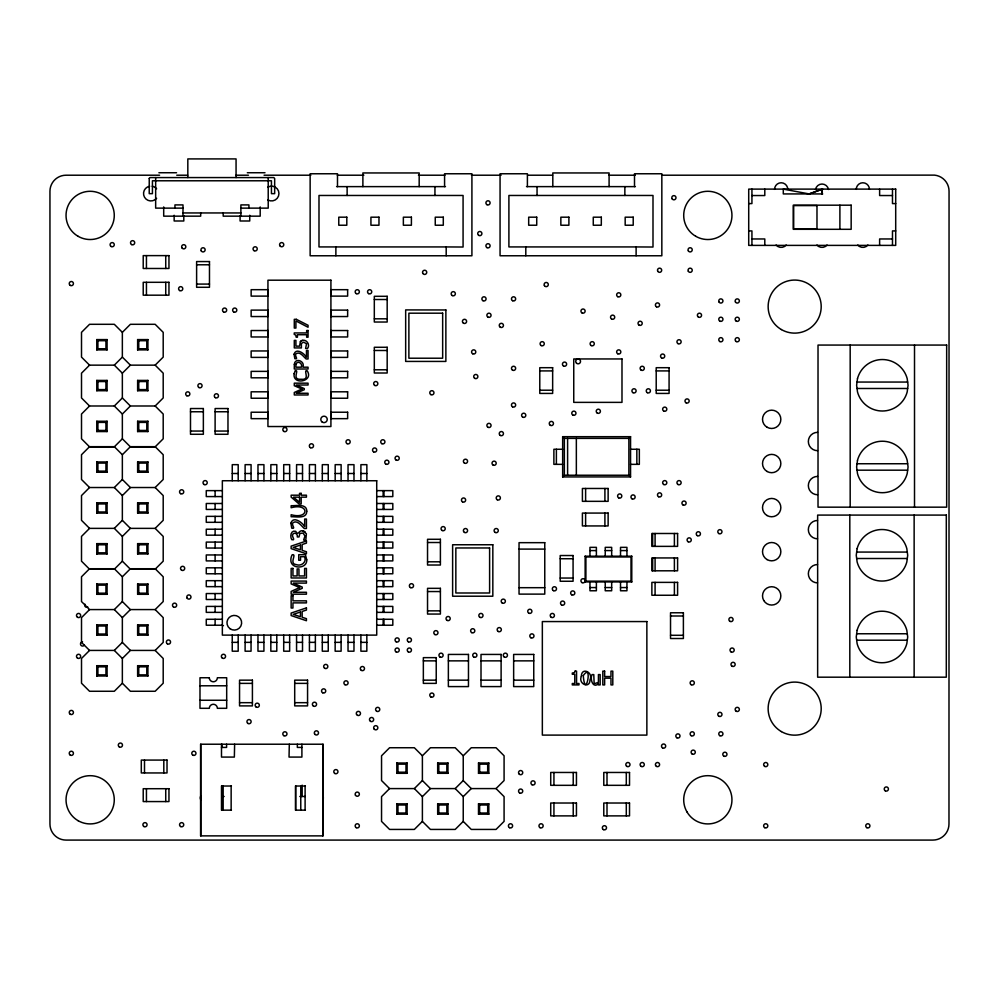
<?xml version="1.0" encoding="UTF-8"?>
<svg xmlns="http://www.w3.org/2000/svg" width="999" height="999" viewBox="0 0 999 999"><rect width="100%" height="100%" fill="white"/><g stroke="black" fill="none" stroke-linecap="round" stroke-linejoin="round"><path stroke-width="1.5" d="M234.628 744.218L234.353 757.08L221.491 757.08L221.491 744.218M289.31 744.218L289.036 757.08L301.898 757.08L301.898 744.218M300.362 341.708L299.575 346.141L295.916 346.141L295.916 340.384L294.293 340.384L294.293 347.927L301.386 347.927L301.386 343.394L303.671 342.17L306.543 343.781L305.607 348.489L307.555 348.489C311.001 343.781 304.583 337.237 300.362 341.708A3.422 3.422 0 0 1 302.547 340.384M96.778 349.875L97.902 348.751L97.902 340.709L96.778 339.585L107.08 339.585L107.08 349.875L96.778 349.875L96.778 339.585M107.08 349.875L105.944 348.751L105.944 340.709L107.08 339.585M89.548 365.147L81.506 357.105L81.506 332.342L89.548 324.3L114.311 324.3L122.353 332.342L122.353 357.105L114.311 365.147L89.548 365.147L81.506 373.189L81.506 397.952L89.548 405.994L114.311 405.994L122.353 414.036L122.353 438.798L114.311 446.84L89.548 446.84L81.506 438.798L81.506 414.036L89.548 405.994M122.353 332.342L130.394 324.3L155.157 324.3L163.199 332.342L163.199 357.105L155.157 365.147L130.394 365.147L122.353 357.105M96.778 390.721L97.902 389.598L105.944 389.598L107.08 390.721L107.08 380.419L96.778 380.419L96.778 390.721L107.08 390.721M105.944 389.598L105.944 381.556L107.08 380.419M137.625 349.875L138.749 348.751L146.791 348.751L147.914 349.875L137.625 349.875L137.625 339.585L147.914 339.585L147.914 349.875M146.791 348.751L146.791 340.709L147.914 339.585M114.311 405.994L122.353 397.952L122.353 373.189L130.394 365.147M96.778 431.568L97.902 430.432L105.944 430.432L107.08 431.568L107.08 421.266L96.778 421.266L96.778 431.568L107.08 431.568M105.944 430.432L105.944 422.402L107.08 421.266M137.625 390.721L138.749 389.598L146.791 389.598L147.914 390.721L137.625 390.721L137.625 380.419L147.914 380.419L147.914 390.721M146.791 389.598L146.791 381.556L147.914 380.419M122.353 414.036L130.394 405.994L155.157 405.994L163.199 397.952L163.199 373.189L155.157 365.147M96.778 472.252L97.902 471.128L97.902 463.086L96.778 461.963L107.08 461.963L107.08 472.252L96.778 472.252L96.778 461.963M97.902 463.086L105.944 463.086L107.08 461.963M137.625 431.568L138.749 430.432L146.791 430.432L147.914 431.568L147.914 421.266L137.625 421.266L137.625 431.568L147.914 431.568M146.791 430.432L146.791 422.402L147.914 421.266M89.548 487.524L81.506 479.483L81.506 454.72L89.548 446.678L114.311 446.678L122.353 454.72L122.353 479.483L114.311 487.524L89.548 487.524L81.506 495.566L81.506 520.329L89.548 528.371L114.311 528.371L122.353 536.413L122.353 561.176L114.311 569.218L89.548 569.218L81.506 561.176L81.506 536.413L89.548 528.371M122.353 454.72L130.394 446.678L155.157 446.678L163.199 454.72L163.199 479.483L155.157 487.524L130.394 487.524L122.353 479.483M96.778 513.099L97.902 511.975L105.944 511.975L107.08 513.099L107.08 502.809L96.778 502.809L96.778 513.099L107.08 513.099M105.944 511.975L105.944 503.933L107.08 502.809M137.625 472.252L138.749 471.128L138.749 463.086L137.625 461.963L147.914 461.963L147.914 472.252L137.625 472.252L137.625 461.963M138.749 463.086L146.791 463.086L147.914 461.963M114.311 528.371L122.353 520.329L122.353 495.566L130.394 487.524M96.778 553.946L97.902 552.822L105.944 552.822L107.08 553.946L107.08 543.643L96.778 543.643L96.778 553.946L107.08 553.946M96.778 543.643L97.902 544.78L105.944 544.78L107.08 543.643M137.625 513.099L138.749 511.975L146.791 511.975L147.914 513.099L137.625 513.099L137.625 502.809L147.914 502.809L147.914 513.099M146.791 511.975L146.791 503.933L147.914 502.809M122.353 536.413L130.394 528.371L155.157 528.371L163.199 520.329L163.199 495.566L155.157 487.524M96.778 594.305L97.902 593.181L105.944 593.181L107.08 594.305L96.778 594.305L96.778 584.015L107.08 584.015L107.08 594.305M105.944 593.181L105.944 585.139L107.08 584.015M137.625 553.946L138.749 552.822L146.791 552.822L147.914 553.946L147.914 543.643L137.625 543.643L137.625 553.946L147.914 553.946M146.791 552.822L146.791 544.78L147.914 543.643M89.548 609.577L81.506 617.619L81.506 642.382L89.548 650.424L114.311 650.424L122.353 642.382L122.353 617.619L114.311 609.577L89.548 609.577L81.506 601.548L81.506 576.773L89.548 568.731L114.311 568.731L122.353 576.773L122.353 601.548L114.311 609.577M122.353 576.773L130.394 568.731L155.157 568.731L163.199 576.773L163.199 601.548L155.157 609.577L130.394 609.577L122.353 601.548M96.778 635.152L97.902 634.028L105.944 634.028L107.08 635.152L107.08 624.862L96.778 624.862L96.778 635.152L107.08 635.152M105.944 634.028L105.944 625.986L107.08 624.862M137.625 594.305L138.749 593.181L146.791 593.181L147.914 594.305L137.625 594.305L137.625 584.015L147.914 584.015L147.914 594.305M146.791 593.181L146.791 585.139L147.914 584.015M89.548 650.424L81.506 658.466L81.506 683.229L89.548 691.271L114.311 691.271L122.353 683.229L122.353 658.466L114.311 650.424M122.353 617.619L130.394 609.577M96.778 675.998L97.902 674.874L105.944 674.874L107.08 675.998L107.08 665.709L96.778 665.709L96.778 675.998L107.08 675.998M105.944 674.874L105.944 666.832L107.08 665.709M137.625 635.152L138.749 634.028L146.791 634.028L147.914 635.152L137.625 635.152L137.625 624.862L147.914 624.862L147.914 635.152M146.791 634.028L146.791 625.986L147.914 624.862M122.353 658.466L130.394 650.424L155.157 650.424L163.199 642.382L163.199 617.619L155.157 609.577M137.625 675.998L138.749 674.874L146.791 674.874L147.914 675.998L147.914 665.709L137.625 665.709L137.625 675.998L147.914 675.998M146.791 674.874L146.791 666.832L147.914 665.709M562.662 476.923L564.348 475.237L628.87 475.237L630.556 476.923L630.556 436.688L562.662 436.688L562.662 476.923L630.556 476.923M562.662 436.688L564.348 438.374L628.87 438.374L630.556 436.688M585.139 581.93L585.901 581.156L631.006 581.156L631.768 581.93L631.768 556.206L585.139 556.206L585.139 581.93L631.768 581.93M396.828 773.313L397.952 772.19L405.994 772.19L407.117 773.313L396.828 773.313L396.828 763.024L407.117 763.024L407.117 773.313M396.828 763.024L397.952 764.148L405.994 764.148L407.117 763.024M422.39 796.628L414.348 788.586L389.585 788.586L381.543 796.628L381.543 821.39L389.585 829.432L414.348 829.432L422.39 821.39L422.39 796.628L430.432 788.586L455.194 788.586L463.236 796.628L463.236 821.39L471.278 829.432L496.041 829.432L504.083 821.39L504.083 796.628L496.041 788.586L471.278 788.586L463.236 796.628M414.348 788.586L422.39 780.544L422.39 755.781L430.432 747.739L455.194 747.739L463.236 755.781L463.236 780.544L455.194 788.586M585.139 556.206L585.901 556.967L631.006 556.967L631.768 556.206M396.828 814.16L397.952 813.036L405.994 813.036L407.117 814.16L407.117 803.87L396.828 803.87L396.828 814.16L407.117 814.16M405.994 813.036L405.994 804.994L407.117 803.87M437.674 773.313L438.798 772.19L446.84 772.19L447.964 773.313L437.674 773.313L437.674 763.024L447.964 763.024L447.964 773.313M437.674 763.024L438.798 764.148L446.84 764.148L447.964 763.024M463.236 755.781L471.278 747.739L496.041 747.739L504.083 755.781L504.083 780.544L496.041 788.586M437.674 814.16L438.798 813.036L446.84 813.036L447.964 814.16L447.964 803.87L437.674 803.87L437.674 814.16L447.964 814.16M446.84 813.036L446.84 804.994L447.964 803.87M478.509 773.313L479.645 772.19L479.645 764.148L478.509 763.024L478.509 773.313L488.811 773.313L488.811 763.024L478.509 763.024M488.811 773.313L487.687 772.19L487.687 764.148L488.811 763.024M463.236 821.39L455.194 829.432L430.432 829.432L422.39 821.39M478.509 814.16L479.645 813.036L487.687 813.036L488.811 814.16L478.509 814.16L478.509 803.87L488.811 803.87L488.811 814.16M487.687 813.036L487.687 804.994L488.811 803.87M822.689 193.931L783.291 193.931L783.291 189.111L809.165 193.931L822.264 189.111L822.264 193.931M809.165 193.931L822.689 189.111M158.891 172.74L176.548 172.74M247.327 172.74L264.997 172.74M159.59 175.212L66.034 175.212A16.084 16.084 0 0 0 49.95 191.209L49.95 824A16.084 16.084 0 0 0 66.034 840.084L932.891 840.084A16.084 16.084 0 0 0 948.975 824L949.05 191.284A16.121 16.121 0 0 0 934.502 175.125L661.7 175.212M176.748 175.212L187.662 175.212M236.001 175.212L248.476 175.212M264.061 175.212L310.851 175.212M337.35 175.212L363.861 175.212M418.444 175.212L444.942 175.212M471.453 175.212L501.086 175.212M527.597 175.212L552.547 175.212M608.678 175.212L635.189 175.212M336.588 186.626L445.479 186.626M526.51 186.626L635.401 186.626M751.935 195.542L764.797 195.542L764.797 189.111M892.482 195.542L879.62 195.542L879.62 189.111M748.713 203.584L751.935 203.584L751.935 189.111M895.703 203.584L892.482 203.584L892.482 189.111M182.992 208.129L155.657 208.129L155.657 177.572M240.884 208.129L268.219 208.129L268.219 177.572M182.992 212.949L240.884 212.949M748.713 230.919L751.935 230.919L751.935 245.392M895.703 230.919L892.482 230.919L892.482 245.392M751.935 238.961L764.797 238.961L764.797 245.392M892.482 238.961L879.62 238.961L879.62 245.392M446.191 246.928L318.993 246.928L318.993 195.467L463.074 195.467L463.074 247.028L446.191 246.928L446.191 255.769M636.113 246.928L508.903 246.928L508.903 195.467L652.996 195.467L652.996 247.028L636.113 246.928L636.113 255.769M196.616 264.785L209.478 264.785M196.616 284.078L209.478 284.078M374.313 299.513L387.175 299.513M374.313 318.818L387.175 318.818M97.902 340.709L105.944 340.709M137.625 339.585L138.749 340.709L146.791 340.709M97.902 348.751L105.944 348.751M374.313 350.487L387.175 350.487M374.313 369.792L387.175 369.792M539.785 370.916L552.647 370.916M656.206 370.916L669.08 370.916M96.778 380.419L97.902 381.556L105.944 381.556M137.625 380.419L138.749 381.556L146.791 381.556M857.03 382.055L907.654 382.055M857.03 388.486L907.654 388.486M539.785 390.209L552.647 390.209M656.206 390.209L669.08 390.209M190.497 411.763L203.359 411.763M215.11 411.763L227.972 411.763M96.778 421.266L97.902 422.402L105.944 422.402M137.625 421.266L138.749 422.402L146.791 422.402M190.497 431.056L203.359 431.056M215.11 431.056L227.972 431.056M562.662 449.263L553.883 449.263L553.883 464.348L562.662 464.348M630.556 449.263L639.335 449.263L639.335 464.348L630.556 464.348M857.03 463.748L907.654 463.748M857.03 470.179L907.654 470.179M97.902 471.128L105.944 471.128L107.08 472.252M138.749 471.128L146.791 471.128L147.914 472.252M232.255 473.501L238.199 473.501M245.117 473.501L251.074 473.501M257.979 473.501L263.936 473.501M270.854 473.501L276.798 473.501M283.716 473.501L289.66 473.501M296.578 473.501L302.522 473.501M309.44 473.501L315.397 473.501M322.302 473.501L328.259 473.501M335.177 473.501L341.121 473.501M348.039 473.501L353.983 473.501M360.901 473.501L366.858 473.501M222.352 490.634L206.269 490.634L206.269 496.578L222.352 496.578M376.723 490.634L392.807 490.634L392.807 496.578L376.723 496.578M222.352 503.496L206.269 503.496L206.269 509.44L222.352 509.44M376.723 503.496L392.807 503.496L392.807 509.44L376.723 509.44M96.778 502.809L97.902 503.933L105.944 503.933M137.625 502.809L138.749 503.933L146.791 503.933M222.352 516.358L206.269 516.358L206.269 522.315L222.352 522.315M376.723 516.358L392.807 516.358L392.807 522.315L376.723 522.315M222.352 529.22L206.269 529.22L206.269 535.177L222.352 535.177M376.723 529.22L392.807 529.22L392.807 535.177L376.723 535.177M222.352 542.095L206.269 542.095L206.269 548.039L222.352 548.039M376.723 542.095L392.807 542.095L392.807 548.039L376.723 548.039M427.535 542.507L440.397 542.507M137.625 543.643L138.749 544.78L146.791 544.78M519.043 549.1L544.767 549.1M589.959 550.574L596.391 550.574M605.232 550.574L611.675 550.574M620.516 550.574L626.947 550.574M856.667 552.072L907.279 552.072M222.352 554.957L206.269 554.957L206.269 560.901L222.352 560.901M376.723 554.957L392.807 554.957L392.807 560.901L376.723 560.901M856.667 558.503L907.279 558.503M560.202 558.741L573.076 558.741M427.535 561.8L440.397 561.8M222.352 567.819L206.269 567.819L206.269 573.776L222.352 573.776M376.723 567.819L392.807 567.819L392.807 573.776L376.723 573.776M560.202 578.046L573.076 578.046M222.352 580.681L206.269 580.681L206.269 586.638L222.352 586.638M376.723 580.681L392.807 580.681L392.807 586.638L376.723 586.638M96.778 584.015L97.902 585.139L105.944 585.139M137.625 584.015L138.749 585.139L146.791 585.139M589.959 587.562L596.391 587.562M605.232 587.562L611.675 587.562M620.516 587.562L626.947 587.562M519.043 587.687L544.767 587.687M427.535 591.545L440.397 591.545M222.352 593.556L206.269 593.556L206.269 599.5L222.352 599.5M376.723 593.556L392.807 593.556L392.807 599.5L376.723 599.5M222.352 606.418L206.269 606.418L206.269 612.362L222.352 612.362M376.723 606.418L392.807 606.418L392.807 612.362L376.723 612.362M427.535 610.851L440.397 610.851M670.529 615.996L683.391 615.996M222.352 619.28L206.269 619.28L206.269 625.224L222.352 625.224M376.723 619.28L392.807 619.28L392.807 625.224L376.723 625.224M96.778 624.862L97.902 625.986L105.944 625.986M137.625 624.862L138.749 625.986L146.791 625.986M856.667 633.766L907.279 633.766M670.529 635.289L683.391 635.289M856.667 640.197L907.279 640.197M232.243 642.357L238.187 642.357M245.105 642.357L251.049 642.357M257.967 642.357L263.923 642.357M270.829 642.357L276.785 642.357M283.704 642.357L289.648 642.357M296.566 642.357L302.51 642.357M309.428 642.357L315.372 642.357M322.29 642.357L328.246 642.357M335.152 642.357L341.109 642.357M348.027 642.357L353.971 642.357M360.889 642.357L366.833 642.357M423.351 660.863L436.226 660.863M448.364 660.863L468.469 660.863M481.006 660.863L501.111 660.863M513.648 660.863L533.753 660.863M96.778 665.709L97.902 666.832L105.944 666.832M137.625 665.709L138.749 666.832L146.791 666.832M423.351 680.157L436.226 680.157M448.364 680.157L468.469 680.157M481.006 680.157L501.111 680.157M513.648 680.157L533.753 680.157M239.548 683.378L252.41 683.378M294.705 683.378L307.567 683.378M199.987 685.789L226.686 685.789M199.987 700.262L226.686 700.262M239.548 702.672L252.41 702.672M294.705 702.672L307.567 702.672M323.027 744.218L200.587 744.218L200.587 835.876L323.077 835.876L323.027 744.218L322.802 835.876M221.491 747.427L226.586 747.427L226.586 744.218M301.948 747.427L297.34 747.427L297.34 744.218M479.645 764.148L487.687 764.148M479.645 772.19L487.687 772.19M231.418 786.026L221.491 786.026L221.491 810.152L231.418 810.152M305.382 786.026L295.467 786.026L295.467 810.152L305.382 810.152M221.766 796.478L224.126 796.478M299.812 796.478L305.17 796.478M396.828 803.87L397.952 804.994L405.994 804.994M437.674 803.87L438.798 804.994L446.84 804.994M478.509 803.87L479.645 804.994L487.687 804.994M302.884 530.881C298.476 529.557 298.564 536.75 295.692 531.293C290.834 529.832 289.735 536.55 291.77 539.66C296.503 540.821 290.659 536.051 293.069 533.966C295.005 531.743 298.064 534.502 297.29 536.962L299.001 536.962L299.9 533.404L303.122 533.091L304.97 536.026L303.634 540.084L305.806 540.084L306.393 533.753L302.884 530.881A4.758 4.758 0 0 1 305.332 532.142M114.311 365.147L122.353 373.189M155.157 405.994L163.199 414.036L163.199 438.798L155.157 446.84L130.394 446.84L122.353 438.798M122.353 397.952L130.394 405.994M463.236 780.544L471.278 788.586M422.39 755.781L414.348 747.739L389.585 747.739L381.543 755.781L381.543 780.544L389.585 788.586M422.39 780.544L430.432 788.586M114.311 487.524L122.353 495.566M155.157 528.371L163.199 536.413L163.199 561.176L155.157 569.218L130.394 569.218L122.353 561.176M122.353 520.329L130.394 528.371M155.157 650.424L163.199 658.466L163.199 683.229L155.157 691.271L130.394 691.271L122.353 683.229M122.353 642.382L130.394 650.424M914.51 345.067L914.51 507.167M914.135 515.084L914.135 677.185M850.174 345.067L850.174 507.167M849.812 515.084L849.812 677.185M839.897 205.182L839.897 229.308M822.214 189.111L822.214 193.931M674.387 533.491L674.387 546.366M674.387 557.942L674.387 570.804M674.387 582.38L674.387 595.254M655.082 533.491L655.082 546.366M655.082 557.942L655.082 570.804M655.082 582.38L655.082 595.254M652.672 533.491L652.672 546.366M652.672 557.942L652.672 570.804M636.838 449.263L636.838 464.348M634.502 186.626L634.502 173.764L661.837 173.764L661.837 255.769L500.062 255.769L500.062 173.764L527.397 173.764L527.397 186.626M631.006 556.967L631.006 581.156M628.87 438.374L628.87 475.237M626.947 556.206L626.947 547.352L620.516 547.352L620.516 556.206M626.947 581.93L626.947 590.771L620.516 590.771L620.516 581.93M626.298 772.464L626.298 785.326M626.298 803.021L626.298 815.883M624.85 186.626L624.85 195.467M611.675 556.206L611.675 547.352L605.232 547.352L605.232 556.206M611.675 581.93L611.675 590.771L605.232 590.771L605.232 581.93M609.09 186.626L609.09 172.952L552.809 172.952L552.809 186.626M607.005 772.464L607.005 785.326M607.005 803.021L607.005 815.883M604.907 488.474L604.907 501.336M604.907 513.074L604.907 525.936M596.391 556.206L596.391 547.352L589.959 547.352L589.959 556.206M596.391 581.93L596.391 590.771L589.959 590.771L589.959 581.93M585.901 556.967L585.901 581.156M585.614 488.474L585.614 501.336M585.614 513.074L585.614 525.936M576.348 438.374L576.348 475.237M573.226 772.464L573.226 785.326M573.226 803.021L573.226 815.883M567.607 438.374L567.607 475.237M564.348 438.374L564.348 475.237M556.381 449.263L556.381 464.348M553.933 772.464L553.933 785.326M553.933 803.021L553.933 815.883M537.05 186.626L537.05 195.467M525.799 246.928L525.799 255.769M479.645 804.994L479.645 813.036M446.84 764.148L446.84 772.19M444.58 186.626L444.58 173.764L471.915 173.764L471.915 255.769L310.14 255.769L310.14 173.764L337.487 173.764L337.487 186.626M438.798 764.148L438.798 772.19M438.798 804.994L438.798 813.036M434.94 186.626L434.94 195.467M419.18 186.626L419.18 172.952L362.887 172.952L362.887 186.626M405.994 764.148L405.994 772.19M397.952 764.148L397.952 772.19M397.952 804.994L397.952 813.036M383.966 490.634L383.966 496.578M383.966 503.496L383.966 509.44M383.966 516.358L383.966 522.315M383.966 529.22L383.966 535.177M383.966 542.095L383.966 548.039M383.966 554.957L383.966 560.901M383.966 567.819L383.966 573.776M383.966 580.681L383.966 586.638M383.966 593.556L383.966 599.5M383.966 606.418L383.966 612.362M383.966 619.28L383.966 625.224M383.154 490.634L383.154 496.578M383.154 503.496L383.154 509.44M383.154 516.358L383.154 522.315M383.154 529.22L383.154 535.177M383.154 542.095L383.154 548.039M383.154 554.957L383.154 560.901M383.154 567.819L383.154 573.776M383.154 580.681L383.154 586.638M383.154 593.556L383.154 599.5M383.154 606.418L383.154 612.362M383.154 619.28L383.154 625.224M366.858 480.744L366.858 464.66L360.901 464.66L360.901 480.744M366.833 635.114L366.833 651.198L360.889 651.198L360.889 635.114M353.983 480.744L353.983 464.66L348.039 464.66L348.039 480.744M353.971 635.114L353.971 651.198L348.027 651.198L348.027 635.114M347.128 186.626L347.128 195.467M341.121 480.744L341.121 464.66L335.177 464.66L335.177 480.744M341.109 635.114L341.109 651.198L335.152 651.198L335.152 635.114M335.876 246.928L335.876 255.769M328.259 480.744L328.259 464.66L322.302 464.66L322.302 480.744M328.246 635.114L328.246 651.198L322.29 651.198L322.29 635.114M315.397 480.744L315.397 464.66L309.44 464.66L309.44 480.744M315.372 635.114L315.372 651.198L309.428 651.198L309.428 635.114M305.107 786.026L305.107 810.152M302.522 480.744L302.522 464.66L296.578 464.66L296.578 480.744M302.51 635.114L302.51 651.198L296.566 651.198L296.566 635.114M302.173 785.164L302.173 796.478M300.774 786.325L300.774 810.114M295.741 786.026L295.741 810.152M289.66 480.744L289.66 464.66L283.716 464.66L283.716 480.744M289.648 635.114L289.648 651.198L283.704 651.198L283.704 635.114M276.798 480.744L276.798 464.66L270.854 464.66L270.854 480.744M276.785 635.114L276.785 651.198L270.829 651.198L270.829 635.114M263.936 480.744L263.936 464.66L257.979 464.66L257.979 480.744M263.923 635.114L263.923 651.198L257.967 651.198L257.967 635.114M260.19 206.93L260.19 216.159L223.202 216.159L223.202 212.949M251.074 480.744L251.074 464.66L245.117 464.66L245.117 480.744M251.049 635.114L251.049 651.198L245.105 651.198L245.105 635.114M249.738 215.272L249.738 220.991L240.085 220.991L240.085 215.634M248.926 208.129L248.926 204.907L240.884 204.907L240.884 216.159M238.199 480.744L238.199 464.66L232.255 464.66L232.255 480.744M238.187 635.114L238.187 651.198L232.243 651.198L232.243 635.114M236.064 177.572L236.064 158.916L187.824 158.916L187.824 177.572M231.144 786.026L231.144 810.152M223.164 786.026L223.164 810.014M221.928 744.218L221.928 747.427M221.766 786.026L221.766 810.152M215.11 490.634L215.11 496.578M215.11 503.496L215.11 509.44M215.11 516.358L215.11 522.315M215.11 529.22L215.11 535.177M215.11 542.095L215.11 548.039M215.11 554.957L215.11 560.901M215.11 567.819L215.11 573.776M215.11 580.681L215.11 586.638M215.11 593.556L215.11 599.5M215.11 606.418L215.11 612.362M215.11 619.28L215.11 625.224M200.799 744.218L200.861 835.876M200.687 212.949L200.687 216.159L163.699 216.159L163.699 206.93M183.804 215.634L183.804 220.991L174.151 220.991L174.151 215.272M182.992 216.159L182.992 204.907L174.95 204.907L174.95 208.129M165.734 255.619L165.734 268.481M165.734 282.305L165.734 295.18M165.734 788.711L165.734 801.573M163.811 760.077L163.811 772.951M146.791 463.086L146.791 471.128M146.441 255.619L146.441 268.481M146.441 282.305L146.441 295.18M146.441 788.711L146.441 801.573M144.505 760.077L144.505 772.951M138.749 340.709L138.749 348.751M138.749 381.556L138.749 389.598M138.749 422.402L138.749 430.432M138.749 503.933L138.749 511.975M138.749 544.78L138.749 552.822M138.749 585.139L138.749 593.181M138.749 625.986L138.749 634.028M138.749 666.832L138.749 674.874M105.944 463.086L105.944 471.128M105.944 544.78L105.944 552.822M97.902 381.556L97.902 389.598M97.902 422.402L97.902 430.432M97.902 503.933L97.902 511.975M97.902 544.78L97.902 552.822M97.902 585.139L97.902 593.181M97.902 625.986L97.902 634.028M97.902 666.832L97.902 674.874M87.825 607.03A2.085 2.085 0 0 1 84.965 604.17M84.403 645.017A2.085 2.085 0 0 1 80.782 645.017A2.085 2.085 0 0 1 82.592 641.882M223.464 625.636A2.085 2.085 0 0 1 221.653 624.6M200.849 799.887A4.021 4.021 0 0 1 200.849 795.866M322.789 795.866A4.021 4.021 0 0 1 322.789 799.887M817.507 582.867A9.166 9.166 0 0 1 808.341 573.701A9.166 9.166 0 0 1 817.507 564.535M817.507 538.798A9.166 9.166 0 0 1 808.341 529.632A9.166 9.166 0 0 1 817.507 520.467M817.507 494.742A9.166 9.166 0 0 1 808.341 485.576A9.166 9.166 0 0 1 817.507 476.411M817.507 450.674A9.166 9.166 0 0 1 808.341 441.508A9.166 9.166 0 0 1 817.507 432.342M156.618 198.289A7.393 7.393 0 0 1 144.53 197.24A7.393 7.393 0 0 1 149.663 186.251M152.21 186.251A7.393 7.393 0 0 1 156.618 188.799M267.844 187.138A7.393 7.393 0 0 1 278.946 193.544A7.393 7.393 0 0 1 267.844 199.95M786.225 245.042A6.593 6.593 0 0 1 776.098 245.042M867.919 245.042A6.593 6.593 0 0 1 857.791 245.042M774.575 189.36A6.593 6.593 0 0 1 781.168 182.767A6.593 6.593 0 0 1 787.761 189.36M856.255 189.36A6.593 6.593 0 0 1 862.849 182.767A6.593 6.593 0 0 1 869.442 189.36M827.072 245.042A6.593 6.593 0 0 1 816.945 245.042M815.509 189.51A6.593 6.593 0 0 1 828.508 189.51M581.368 676.298C577.847 683.965 589.984 689.322 590.022 679.757C593.518 672.115 581.393 666.745 581.368 676.298M583.279 675.624C585.339 701.373 593.194 661.238 583.279 675.624M294.343 364.423L294.293 369.006L308.054 369.006L308.054 367.182L302.922 367.182C305.369 360.851 294.817 357.28 294.343 364.423M149.238 178.409L149.226 193.656L152.435 193.656L152.435 180.782L271.441 180.782L271.441 193.656L274.663 193.656L274.663 178.534L273.813 177.572L150.187 177.572L149.238 178.409M294.068 354.233L294.842 358.678C299.163 359.765 293.743 355.394 296.166 353.609C300.175 351.286 303.471 356.718 306.119 358.966L308.054 358.966L308.054 350.474L306.481 350.474L306.481 357.23C304.358 353.509 296.041 347.377 294.068 354.233M290.896 523.226L291.745 528.159C296.553 529.358 290.522 524.512 293.219 522.527C297.677 519.942 301.348 525.973 304.283 528.483L306.431 528.483L306.431 519.043L304.67 519.043L304.67 526.56C302.322 522.415 293.082 515.596 290.896 523.226M306.755 511.226C306.893 519.23 295.766 516.458 291.146 516.745L291.146 514.722C309.515 519.855 309.515 502.597 291.146 507.729L291.146 505.694C295.754 505.981 306.918 503.221 306.755 511.226M294.143 373.676C292.32 385.776 314.373 381.443 307.118 370.716C302.647 369.593 311.001 380.419 301.186 379.258C290.959 380.119 299.925 369.468 295.204 370.716L294.143 373.676M306.73 559.777C307.43 569.467 290.247 569.38 290.859 559.752A9.803 9.803 0 0 1 291.708 555.781L292.183 554.757C297.402 553.583 288.524 563.798 296.216 564.597C301.174 566.633 307.155 562.05 304.483 556.705L300.524 556.705L300.524 560.239L298.738 560.239L298.738 554.695L305.419 554.695L306.73 559.777M295.991 364.223L295.866 367.182L301.361 367.182C303.097 363.486 297.302 359.915 295.991 364.223M857.492 378.609L856.618 385.277L857.492 391.933A25.724 25.724 0 0 0 907.192 391.933L908.066 385.277L907.192 378.609A25.724 25.724 0 0 0 857.492 378.609M857.492 460.302L856.618 466.97L857.492 473.626A25.724 25.724 0 0 0 907.192 473.626L908.066 466.97L907.192 460.302A25.724 25.724 0 0 0 857.492 460.302M857.117 548.626L856.243 555.282L857.117 561.95A25.724 25.724 0 0 0 906.83 561.95L907.704 555.282L906.83 548.626A25.724 25.724 0 0 0 857.117 548.626M857.117 630.319L856.243 636.975L857.117 643.643A25.724 25.724 0 0 0 906.83 643.643L907.704 636.975L906.83 630.319A25.724 25.724 0 0 0 857.117 630.319M575.124 671.103L574.375 672.627L572.29 673.026L572.29 674.275L574.775 674.275L574.775 683.503L572.29 683.503L572.29 684.914L578.995 684.914L578.995 683.503L576.56 683.503L576.56 671.103L575.124 671.103M598.426 683.766C592.757 688.96 589.785 678.721 592.045 674.587L593.781 674.587L594.118 682.779A1.336 1.336 0 0 0 595.142 683.491L598.426 682.292L598.426 674.587L600.162 674.587L600.162 684.914L598.426 684.914L598.426 683.766M301.96 389.023L294.293 392.47L294.293 394.967L308.054 394.967L308.054 393.256L296.204 393.256L304.27 389.697L304.27 388.586L296.204 385.002L308.054 385.002L308.054 383.166L294.293 383.166L294.293 385.714L301.96 389.023M299.65 587.587L291.146 591.408L291.146 594.18L306.431 594.18L306.431 592.282L293.256 592.282L302.222 588.324L302.222 587.087L293.256 583.104L306.431 583.104L306.431 581.081L291.146 581.081L291.146 583.903L299.65 587.587M306.431 540.971L291.146 546.128L291.146 548.638L306.431 553.796L306.431 551.735L302.16 550.349L302.16 544.505L306.431 543.119L306.431 540.971M306.431 607.904L291.146 613.061L291.146 615.571L306.431 620.729L306.431 618.668L302.16 617.282L302.16 611.438L306.431 610.052L306.431 607.904M300.424 545.067L293.219 547.44L300.424 549.787L300.424 545.067M300.424 612L293.219 614.373L300.424 616.72L300.424 612M895.703 189.111L748.713 189.111L748.713 245.392L895.703 245.392L895.703 189.111M851.16 205.182L793.268 205.182L793.268 229.308L851.16 229.308L851.16 205.182M816.982 205.594L793.668 205.594L793.668 228.908L816.982 228.908L816.982 205.594M346.803 217.183L338.773 217.183L338.773 225.225L346.803 225.225L346.803 217.183M378.971 217.183L370.929 217.183L370.929 225.225L378.971 225.225L378.971 217.183M411.401 217.183L403.359 217.183L403.359 225.225L411.401 225.225L411.401 217.183M443.294 217.183L435.252 217.183L435.252 225.225L443.294 225.225L443.294 217.183M536.725 217.183L528.683 217.183L528.683 225.225L536.725 225.225L536.725 217.183M568.893 217.183L560.851 217.183L560.851 225.225L568.893 225.225L568.893 217.183M601.311 217.183L593.269 217.183L593.269 225.225L601.311 225.225L601.311 217.183M633.216 217.183L625.174 217.183L625.174 225.225L633.216 225.225L633.216 217.183M168.956 255.619L143.219 255.619L143.219 268.481L168.956 268.481L168.956 255.619M209.478 261.563L196.616 261.563L196.616 287.287L209.478 287.287L209.478 261.563M330.919 280.195L267.944 280.195L267.944 426.536L330.919 426.536L330.919 280.195M168.956 282.305L143.219 282.305L143.219 295.18L168.956 295.18L168.956 282.305M268.032 289.685L251.149 289.685L251.149 296.116L268.032 296.116L268.032 289.685M347.64 289.685L330.756 289.685L330.756 296.116L347.64 296.116L347.64 289.685M387.175 296.303L374.313 296.303L374.313 322.028L387.175 322.028L387.175 296.303M445.866 309.965L405.669 309.915L405.669 361.426L445.866 361.426L445.866 309.965M268.032 310.115L251.149 310.115L251.149 316.546L268.032 316.546L268.032 310.115M347.64 310.115L330.756 310.115L330.756 316.546L347.64 316.546L347.64 310.115M442.657 313.187L408.878 313.187L408.878 358.216L442.657 358.216L442.657 313.187M296.353 319.33L294.293 319.33L294.293 328.059L295.916 328.059L295.916 320.941L308.054 327.247L308.054 325.274L296.353 319.33M268.032 330.532L251.149 330.532L251.149 336.963L268.032 336.963L268.032 330.532M308.054 330.507L306.656 330.507L306.656 332.942L294.243 332.942L294.243 334.378L295.766 335.127L296.166 337.212L297.427 337.212L297.427 334.727L306.656 334.727L306.656 337.212L308.054 337.212L308.054 330.507M347.64 330.532L330.756 330.532L330.756 336.963L347.64 336.963L347.64 330.532M946.665 345.067L818.019 345.067L818.019 507.167L946.665 507.167L946.665 345.067M387.175 347.277L374.313 347.277L374.313 373.002L387.175 373.002L387.175 347.277M268.032 350.961L251.149 350.961L251.149 357.392L268.032 357.392L268.032 350.961M347.64 350.961L330.756 350.961L330.756 357.392L347.64 357.392L347.64 350.961M621.99 358.953L573.751 358.953L573.751 402.372L621.99 402.372L621.99 358.953M552.647 367.694L539.785 367.694L539.785 393.431L552.647 393.431L552.647 367.694M669.08 367.694L656.206 367.694L656.206 393.431L669.08 393.431L669.08 367.694M268.032 371.378L251.149 371.378L251.149 377.809L268.032 377.809L268.032 371.378M347.64 371.378L330.756 371.378L330.756 377.809L347.64 377.809L347.64 371.378M268.032 391.808L251.149 391.808L251.149 398.239L268.032 398.239L268.032 391.808M347.64 391.808L330.756 391.808L330.756 398.239L347.64 398.239L347.64 391.808M203.359 408.541L190.497 408.541L190.497 434.278L203.359 434.278L203.359 408.541M227.972 408.541L215.11 408.541L215.11 434.278L227.972 434.278L227.972 408.541M268.032 412.225L251.149 412.225L251.149 418.656L268.032 418.656L268.032 412.225M347.64 412.225L330.756 412.225L330.756 418.656L347.64 418.656L347.64 412.225M376.723 480.744L222.352 480.744L222.352 635.114L376.723 635.114L376.723 480.744M608.129 488.474L582.405 488.474L582.405 501.336L608.129 501.336L608.129 488.474M301.174 493.369L299.525 493.369L299.525 495.192L291.146 495.192L291.146 497.077L299.013 503.921L301.174 503.921L301.174 497.152L306.431 497.152L306.431 495.192L301.174 495.192L301.174 493.369M299.525 497.152L293.556 497.152L299.525 502.31L299.525 497.152M608.129 513.074L582.405 513.074L582.405 525.936L608.129 525.936L608.129 513.074M946.303 515.084L817.644 515.084L817.644 677.185L946.303 677.185L946.303 515.084M677.597 533.491L651.872 533.491L651.872 546.366L677.597 546.366L677.597 533.491M440.397 539.285L427.535 539.285L427.535 565.022L440.397 565.022L440.397 539.285M544.767 542.669L519.043 542.669L519.043 594.118L544.767 594.118L544.767 542.669M492.832 544.755L452.622 544.755L452.622 596.216L492.832 596.216L492.832 544.755M489.61 547.964L455.844 547.964L455.844 592.994L489.61 592.994L489.61 547.964M573.076 555.531L560.202 555.531L560.202 581.256L573.076 581.256L573.076 555.531M677.597 557.942L651.872 557.942L651.872 570.804L677.597 570.804L677.597 557.942M292.944 568.419L291.146 568.419L291.146 577.971L306.431 577.971L306.431 568.419L304.62 568.419L304.62 575.936L298.951 575.936L298.951 568.931L297.14 568.931L297.14 575.936L292.944 575.936L292.944 568.419M677.597 582.38L651.872 582.38L651.872 595.254L677.597 595.254L677.597 582.38M440.397 588.336L427.535 588.336L427.535 614.06L440.397 614.06L440.397 588.336M292.944 595.716L291.146 595.716L291.146 608.016L292.944 608.016L292.944 602.884L306.431 602.884L306.431 600.849L292.944 600.849L292.944 595.716M683.391 612.774L670.529 612.774L670.529 638.511L683.391 638.511L683.391 612.774M646.865 621.565L542.345 621.565L542.345 735.102L646.865 735.102L646.865 621.565M468.469 654.432L448.364 654.432L448.364 686.588L468.469 686.588L468.469 654.432M501.111 654.432L481.006 654.432L481.006 686.588L501.111 686.588L501.111 654.432M533.753 654.432L513.648 654.432L513.648 686.588L533.753 686.588L533.753 654.432M436.226 657.642L423.351 657.642L423.351 683.378L436.226 683.378L436.226 657.642M604.645 671.141L602.809 671.141L602.809 684.914L604.645 684.914L604.645 678.171L610.976 678.171L610.976 684.914L612.799 684.914L612.799 671.141L610.976 671.141L610.976 676.548L604.645 676.548L604.645 671.141M209.315 677.747L199.987 677.747L199.987 708.303L209.315 708.303A4.021 4.021 0 0 1 213.336 704.283A4.021 4.021 0 0 1 217.357 708.303L226.686 708.303L226.686 677.747L217.357 677.747A4.021 4.021 0 0 1 213.336 681.768A4.021 4.021 0 0 1 209.315 677.747M252.41 680.157L239.548 680.157L239.548 705.893L252.41 705.893L252.41 680.157M307.567 680.157L294.705 680.157L294.705 705.893L307.567 705.893L307.567 680.157M167.02 760.077L141.296 760.077L141.296 772.951L167.02 772.951L167.02 760.077M576.448 772.464L550.724 772.464L550.724 785.326L576.448 785.326L576.448 772.464M629.52 772.464L603.783 772.464L603.783 785.326L629.52 785.326L629.52 772.464M168.956 788.711L143.219 788.711L143.219 801.573L168.956 801.573L168.956 788.711M576.448 803.021L550.724 803.021L550.724 815.883L576.448 815.883L576.448 803.021M629.52 803.021L603.783 803.021L603.783 815.883L629.52 815.883L629.52 803.021M78.097 236.301A24.126 24.126 0 0 0 114.273 215.409A24.126 24.126 0 0 0 78.097 194.518A24.126 24.126 0 0 0 78.097 236.301M78.097 820.691A24.126 24.126 0 0 0 114.273 799.799A24.126 24.126 0 0 0 78.097 778.908A24.126 24.126 0 0 0 78.097 820.691M695.766 236.301A24.126 24.126 0 0 0 731.955 215.409A24.126 24.126 0 0 0 695.766 194.518A24.126 24.126 0 0 0 695.766 236.301M686.937 811.862A24.126 24.126 0 0 0 728.721 811.862A24.126 24.126 0 0 0 707.829 775.674A24.126 24.126 0 0 0 686.937 811.862M181.581 570.204A2.085 2.085 0 0 0 184.715 568.394A2.085 2.085 0 0 0 181.581 566.583A2.085 2.085 0 0 0 181.581 570.204M731.068 651.897A2.085 2.085 0 0 0 734.203 650.087A2.085 2.085 0 0 0 731.068 648.276A2.085 2.085 0 0 0 731.068 651.897M677.996 484.49A2.085 2.085 0 0 0 681.143 482.679A2.085 2.085 0 0 0 677.996 480.869A2.085 2.085 0 0 0 677.996 484.49M647.29 392.669A2.085 2.085 0 0 0 650.424 390.859A2.085 2.085 0 0 0 647.29 389.048A2.085 2.085 0 0 0 647.29 392.669M729.944 621.341A2.085 2.085 0 0 0 733.079 619.53A2.085 2.085 0 0 0 729.944 617.719A2.085 2.085 0 0 0 729.944 621.341M663.686 484.49A2.085 2.085 0 0 0 666.82 482.679A2.085 2.085 0 0 0 663.686 480.869A2.085 2.085 0 0 0 663.686 484.49M632.979 392.669A2.085 2.085 0 0 0 636.113 390.859A2.085 2.085 0 0 0 632.979 389.048A2.085 2.085 0 0 0 632.979 392.669M347.053 443.643A2.085 2.085 0 0 0 350.187 441.833A2.085 2.085 0 0 0 347.053 440.022A2.085 2.085 0 0 0 347.053 443.643M283.853 431.418A2.085 2.085 0 0 0 286.988 429.607A2.085 2.085 0 0 0 283.853 427.797A2.085 2.085 0 0 0 283.853 431.418M310.389 447.664A2.085 2.085 0 0 0 313.524 445.854A2.085 2.085 0 0 0 310.389 444.043A2.085 2.085 0 0 0 310.389 447.664M173.539 607.03A2.085 2.085 0 0 0 176.673 605.219A2.085 2.085 0 0 0 173.539 603.408A2.085 2.085 0 0 0 173.539 607.03M179.645 290.547A2.085 2.085 0 0 0 182.78 288.736A2.085 2.085 0 0 0 179.645 286.925A2.085 2.085 0 0 0 179.645 290.547M324.7 668.294A2.085 2.085 0 0 0 327.834 666.483A2.085 2.085 0 0 0 324.7 664.672A2.085 2.085 0 0 0 324.7 668.294M498.214 631.468A2.085 2.085 0 0 0 501.348 629.657A2.085 2.085 0 0 0 498.214 627.847A2.085 2.085 0 0 0 498.214 631.468M502.235 603.009A2.085 2.085 0 0 0 505.369 601.198A2.085 2.085 0 0 0 502.235 599.388A2.085 2.085 0 0 0 502.235 603.009M283.853 735.676A2.085 2.085 0 0 0 286.988 733.865A2.085 2.085 0 0 0 283.853 732.055A2.085 2.085 0 0 0 283.853 735.676M180.607 493.656A2.085 2.085 0 0 0 183.741 491.845A2.085 2.085 0 0 0 180.607 490.034A2.085 2.085 0 0 0 180.607 493.656M186.726 395.716A2.085 2.085 0 0 0 189.86 393.918A2.085 2.085 0 0 0 186.726 392.108A2.085 2.085 0 0 0 186.726 395.716M198.938 387.525A2.085 2.085 0 0 0 202.073 385.714A2.085 2.085 0 0 0 198.938 383.903A2.085 2.085 0 0 0 198.938 387.525M374.712 385.427A2.085 2.085 0 0 0 377.847 383.616A2.085 2.085 0 0 0 374.712 381.805A2.085 2.085 0 0 0 374.712 385.427M672.09 198.764A2.085 2.085 0 0 0 675.711 198.764A2.085 2.085 0 0 0 673.9 195.629A2.085 2.085 0 0 0 672.09 198.764M688.136 541.745A2.085 2.085 0 0 0 691.271 539.935A2.085 2.085 0 0 0 688.136 538.124A2.085 2.085 0 0 0 688.136 541.745M254.096 250.674A2.085 2.085 0 0 0 257.243 248.863A2.085 2.085 0 0 0 254.096 247.053A2.085 2.085 0 0 0 254.096 250.674M181.93 247.814A2.085 2.085 0 0 0 185.552 247.814A2.085 2.085 0 0 0 183.741 244.68A2.085 2.085 0 0 0 181.93 247.814M131.568 244.555A2.085 2.085 0 0 0 134.703 242.745A2.085 2.085 0 0 0 131.568 240.934A2.085 2.085 0 0 0 131.568 244.555M111.139 246.491A2.085 2.085 0 0 0 114.273 244.68A2.085 2.085 0 0 0 111.139 242.869A2.085 2.085 0 0 0 111.139 246.491M70.292 285.402A2.085 2.085 0 0 0 73.427 283.591A2.085 2.085 0 0 0 70.292 281.78A2.085 2.085 0 0 0 70.292 285.402M70.292 714.285A2.085 2.085 0 0 0 73.427 712.487A2.085 2.085 0 0 0 70.292 710.676A2.085 2.085 0 0 0 70.292 714.285M70.292 755.132A2.085 2.085 0 0 0 73.427 753.321A2.085 2.085 0 0 0 70.292 751.51A2.085 2.085 0 0 0 70.292 755.132M119.343 746.94A2.085 2.085 0 0 0 122.477 745.129A2.085 2.085 0 0 0 119.343 743.318A2.085 2.085 0 0 0 119.343 746.94M192.832 755.132A2.085 2.085 0 0 0 195.966 753.321A2.085 2.085 0 0 0 192.832 751.51A2.085 2.085 0 0 0 192.832 755.132M355.457 795.216A2.085 2.085 0 0 0 359.078 795.216A2.085 2.085 0 0 0 357.267 792.082A2.085 2.085 0 0 0 355.457 795.216M314.61 733.953A2.085 2.085 0 0 0 318.231 733.953A2.085 2.085 0 0 0 316.421 730.818A2.085 2.085 0 0 0 314.61 733.953M356.218 827.659A2.085 2.085 0 0 0 359.353 825.848A2.085 2.085 0 0 0 356.218 824.038A2.085 2.085 0 0 0 356.218 827.659M540.022 827.659A2.085 2.085 0 0 0 543.156 825.848A2.085 2.085 0 0 0 540.022 824.038A2.085 2.085 0 0 0 540.022 827.659M603.384 829.595A2.085 2.085 0 0 0 606.518 827.784A2.085 2.085 0 0 0 603.384 825.973A2.085 2.085 0 0 0 603.384 829.595M764.685 827.659A2.085 2.085 0 0 0 767.819 825.848A2.085 2.085 0 0 0 764.685 824.038A2.085 2.085 0 0 0 764.685 827.659M764.685 766.395A2.085 2.085 0 0 0 767.819 764.585A2.085 2.085 0 0 0 764.685 762.774A2.085 2.085 0 0 0 764.685 766.395M866.795 827.659A2.085 2.085 0 0 0 869.929 825.848A2.085 2.085 0 0 0 866.795 824.038A2.085 2.085 0 0 0 866.795 827.659M885.289 790.833A2.085 2.085 0 0 0 888.423 789.023A2.085 2.085 0 0 0 885.289 787.212A2.085 2.085 0 0 0 885.289 790.833M688.336 271.291A2.085 2.085 0 0 0 691.957 271.291A2.085 2.085 0 0 0 690.147 268.157A2.085 2.085 0 0 0 688.336 271.291M617.694 296.666A2.085 2.085 0 0 0 620.829 294.855A2.085 2.085 0 0 0 617.694 293.044A2.085 2.085 0 0 0 617.694 296.666M486.963 247.615A2.085 2.085 0 0 0 490.097 245.804A2.085 2.085 0 0 0 486.963 243.993A2.085 2.085 0 0 0 486.963 247.615M478.758 235.389A2.085 2.085 0 0 0 481.893 233.579A2.085 2.085 0 0 0 478.758 231.768A2.085 2.085 0 0 0 478.758 235.389M657.779 271.291A2.085 2.085 0 0 0 661.4 271.291A2.085 2.085 0 0 0 659.59 268.157A2.085 2.085 0 0 0 657.779 271.291M486.963 204.683A2.085 2.085 0 0 0 490.097 202.872A2.085 2.085 0 0 0 486.963 201.061A2.085 2.085 0 0 0 486.963 204.683M247.989 723.463A2.085 2.085 0 0 0 251.124 721.653A2.085 2.085 0 0 0 247.989 719.842A2.085 2.085 0 0 0 247.989 723.463M313.436 706.093A2.085 2.085 0 0 0 316.571 704.283A2.085 2.085 0 0 0 313.436 702.472A2.085 2.085 0 0 0 313.436 706.093M256.194 707.055A2.085 2.085 0 0 0 259.328 705.244A2.085 2.085 0 0 0 256.194 703.433A2.085 2.085 0 0 0 256.194 707.055M471.678 632.604A2.085 2.085 0 0 0 474.812 630.794A2.085 2.085 0 0 0 471.678 628.983A2.085 2.085 0 0 0 471.678 632.604M434.852 634.527A2.085 2.085 0 0 0 437.987 632.717A2.085 2.085 0 0 0 434.852 630.906A2.085 2.085 0 0 0 434.852 634.527M410.414 587.574A2.085 2.085 0 0 0 413.549 585.764A2.085 2.085 0 0 0 410.414 583.953A2.085 2.085 0 0 0 410.414 587.574M452.222 295.542A2.085 2.085 0 0 0 455.357 293.731A2.085 2.085 0 0 0 452.222 291.92A2.085 2.085 0 0 0 452.222 295.542M143.943 826.535A2.085 2.085 0 0 0 147.078 824.724A2.085 2.085 0 0 0 143.943 822.914A2.085 2.085 0 0 0 143.943 826.535M180.607 826.535A2.085 2.085 0 0 0 183.741 824.724A2.085 2.085 0 0 0 180.607 822.914A2.085 2.085 0 0 0 180.607 826.535M447.077 620.379A2.085 2.085 0 0 0 450.212 618.568A2.085 2.085 0 0 0 447.077 616.758A2.085 2.085 0 0 0 447.077 620.379M204.083 484.49A2.085 2.085 0 0 0 207.23 482.679A2.085 2.085 0 0 0 204.083 480.869A2.085 2.085 0 0 0 204.083 484.49M691.183 684.702A2.085 2.085 0 0 0 694.33 682.891A2.085 2.085 0 0 0 691.183 681.081A2.085 2.085 0 0 0 691.183 684.702M618.656 497.839A2.085 2.085 0 0 0 621.803 496.028A2.085 2.085 0 0 0 618.656 494.218A2.085 2.085 0 0 0 618.656 497.839M479.882 617.32A2.085 2.085 0 0 0 483.017 615.509A2.085 2.085 0 0 0 479.882 613.698A2.085 2.085 0 0 0 479.882 617.32M528.771 613.136A2.085 2.085 0 0 0 531.905 611.326A2.085 2.085 0 0 0 528.771 609.515A2.085 2.085 0 0 0 528.771 613.136M553.371 590.621A2.085 2.085 0 0 0 556.505 588.811A2.085 2.085 0 0 0 553.371 587A2.085 2.085 0 0 0 553.371 590.621M571.703 594.805A2.085 2.085 0 0 0 574.837 592.994A2.085 2.085 0 0 0 571.703 591.183A2.085 2.085 0 0 0 571.703 594.805M561.575 604.944A2.085 2.085 0 0 0 564.71 603.134A2.085 2.085 0 0 0 561.575 601.323A2.085 2.085 0 0 0 561.575 604.944M530.856 637.749A2.085 2.085 0 0 0 533.99 635.938A2.085 2.085 0 0 0 530.856 634.128A2.085 2.085 0 0 0 530.856 637.749M439.997 657.042A2.085 2.085 0 0 0 443.131 655.232A2.085 2.085 0 0 0 439.997 653.421A2.085 2.085 0 0 0 439.997 657.042M473.776 657.042A2.085 2.085 0 0 0 476.91 655.232A2.085 2.085 0 0 0 473.776 653.421A2.085 2.085 0 0 0 473.776 657.042M504.32 657.042A2.085 2.085 0 0 0 507.455 655.232A2.085 2.085 0 0 0 504.32 653.421A2.085 2.085 0 0 0 504.32 657.042M581.992 582.592A2.085 2.085 0 0 0 585.127 580.781A2.085 2.085 0 0 0 581.992 578.97A2.085 2.085 0 0 0 581.992 582.592M656.455 306.793A2.085 2.085 0 0 0 659.59 304.982A2.085 2.085 0 0 0 656.455 303.172A2.085 2.085 0 0 0 656.455 306.793M719.043 302.01A2.085 2.085 0 0 0 722.664 302.01A2.085 2.085 0 0 0 720.853 298.876A2.085 2.085 0 0 0 719.043 302.01M632.005 498.801A2.085 2.085 0 0 0 635.139 496.99A2.085 2.085 0 0 0 632.005 495.179A2.085 2.085 0 0 0 632.005 498.801M658.541 496.715A2.085 2.085 0 0 0 661.675 494.905A2.085 2.085 0 0 0 658.541 493.094A2.085 2.085 0 0 0 658.541 496.715M719.817 735.676A2.085 2.085 0 0 0 722.951 733.865A2.085 2.085 0 0 0 719.817 732.055A2.085 2.085 0 0 0 719.817 735.676M662.562 747.901A2.085 2.085 0 0 0 665.696 746.091A2.085 2.085 0 0 0 662.562 744.28A2.085 2.085 0 0 0 662.562 747.901M656.455 766.395A2.085 2.085 0 0 0 659.59 764.585A2.085 2.085 0 0 0 656.455 762.774A2.085 2.085 0 0 0 656.455 766.395M736.213 711.238A2.085 2.085 0 0 0 739.347 709.427A2.085 2.085 0 0 0 736.213 707.617A2.085 2.085 0 0 0 736.213 711.238M509.465 827.659A2.085 2.085 0 0 0 512.612 825.848A2.085 2.085 0 0 0 509.465 824.038A2.085 2.085 0 0 0 509.465 827.659M519.605 792.931A2.085 2.085 0 0 0 522.739 791.121A2.085 2.085 0 0 0 519.605 789.31A2.085 2.085 0 0 0 519.605 792.931M518.831 773.676A2.085 2.085 0 0 0 522.452 773.676A2.085 2.085 0 0 0 520.641 770.529A2.085 2.085 0 0 0 518.831 773.676M676.872 737.774A2.085 2.085 0 0 0 680.007 735.963A2.085 2.085 0 0 0 676.872 734.153A2.085 2.085 0 0 0 676.872 737.774M719.817 321.104A2.085 2.085 0 0 0 722.951 319.293A2.085 2.085 0 0 0 719.817 317.482A2.085 2.085 0 0 0 719.817 321.104M719.817 341.533A2.085 2.085 0 0 0 722.951 339.722A2.085 2.085 0 0 0 719.817 337.912A2.085 2.085 0 0 0 719.817 341.533M736.213 341.533A2.085 2.085 0 0 0 739.347 339.722A2.085 2.085 0 0 0 736.213 337.912A2.085 2.085 0 0 0 736.213 341.533M736.213 321.104A2.085 2.085 0 0 0 739.347 319.293A2.085 2.085 0 0 0 736.213 317.482A2.085 2.085 0 0 0 736.213 321.104M735.451 302.01A2.085 2.085 0 0 0 739.073 302.01A2.085 2.085 0 0 0 737.262 298.876A2.085 2.085 0 0 0 735.451 302.01M688.336 250.874A2.085 2.085 0 0 0 691.957 250.874A2.085 2.085 0 0 0 690.147 247.74A2.085 2.085 0 0 0 688.336 250.874M376.635 711.238A2.085 2.085 0 0 0 379.77 709.427A2.085 2.085 0 0 0 376.635 707.617A2.085 2.085 0 0 0 376.635 711.238M373.951 728.808A2.085 2.085 0 0 0 377.56 728.808A2.085 2.085 0 0 0 375.761 725.661A2.085 2.085 0 0 0 373.951 728.808M370.529 721.365A2.085 2.085 0 0 0 373.663 719.555A2.085 2.085 0 0 0 370.529 717.744A2.085 2.085 0 0 0 370.529 721.365M531.98 784.727A2.085 2.085 0 0 0 535.114 782.916A2.085 2.085 0 0 0 531.98 781.106A2.085 2.085 0 0 0 531.98 784.727M691.183 735.676A2.085 2.085 0 0 0 694.33 733.865A2.085 2.085 0 0 0 691.183 732.055A2.085 2.085 0 0 0 691.183 735.676M732.03 666.208A2.085 2.085 0 0 0 735.164 664.397A2.085 2.085 0 0 0 732.03 662.587A2.085 2.085 0 0 0 732.03 666.208M334.827 773.476A2.085 2.085 0 0 0 337.962 771.665A2.085 2.085 0 0 0 334.827 769.854A2.085 2.085 0 0 0 334.827 773.476M723.838 756.106A2.085 2.085 0 0 0 726.972 754.295A2.085 2.085 0 0 0 723.838 752.484A2.085 2.085 0 0 0 723.838 756.106M551.286 617.32A2.085 2.085 0 0 0 554.42 615.509A2.085 2.085 0 0 0 551.286 613.698A2.085 2.085 0 0 0 551.286 617.32M682.991 504.92A2.085 2.085 0 0 0 686.126 503.109A2.085 2.085 0 0 0 682.991 501.298A2.085 2.085 0 0 0 682.991 504.92M697.302 535.626A2.085 2.085 0 0 0 700.436 533.816A2.085 2.085 0 0 0 697.302 532.005A2.085 2.085 0 0 0 697.302 535.626M279.87 245.729A2.085 2.085 0 0 0 283.491 245.729A2.085 2.085 0 0 0 281.681 242.582A2.085 2.085 0 0 0 279.87 245.729M611.588 319.018A2.085 2.085 0 0 0 614.722 317.207A2.085 2.085 0 0 0 611.588 315.397A2.085 2.085 0 0 0 611.588 319.018M482.942 300.687A2.085 2.085 0 0 0 486.076 298.876A2.085 2.085 0 0 0 482.942 297.065A2.085 2.085 0 0 0 482.942 300.687M472.639 353.746A2.085 2.085 0 0 0 475.786 351.935A2.085 2.085 0 0 0 472.639 350.125A2.085 2.085 0 0 0 472.639 353.746M591.158 345.554A2.085 2.085 0 0 0 594.293 343.743A2.085 2.085 0 0 0 591.158 341.933A2.085 2.085 0 0 0 591.158 345.554M597.277 413.087A2.085 2.085 0 0 0 600.411 411.276A2.085 2.085 0 0 0 597.277 409.465A2.085 2.085 0 0 0 597.277 413.087M572.827 415.022A2.085 2.085 0 0 0 575.961 413.211A2.085 2.085 0 0 0 572.827 411.401A2.085 2.085 0 0 0 572.827 415.022M223.551 311.938A2.085 2.085 0 0 0 226.686 310.127A2.085 2.085 0 0 0 223.551 308.316A2.085 2.085 0 0 0 223.551 311.938M233.679 311.938A2.085 2.085 0 0 0 236.813 310.127A2.085 2.085 0 0 0 233.679 308.316A2.085 2.085 0 0 0 233.679 311.938M215.347 397.652A2.085 2.085 0 0 0 218.481 395.841A2.085 2.085 0 0 0 215.347 394.031A2.085 2.085 0 0 0 215.347 397.652M464.448 463.099A2.085 2.085 0 0 0 467.582 461.288A2.085 2.085 0 0 0 464.448 459.478A2.085 2.085 0 0 0 464.448 463.099M462.512 501.86A2.085 2.085 0 0 0 465.646 500.049A2.085 2.085 0 0 0 462.512 498.239A2.085 2.085 0 0 0 462.512 501.86M464.448 532.417A2.085 2.085 0 0 0 467.582 530.606A2.085 2.085 0 0 0 464.448 528.796A2.085 2.085 0 0 0 464.448 532.417M495.154 532.417A2.085 2.085 0 0 0 498.289 530.606A2.085 2.085 0 0 0 495.154 528.796A2.085 2.085 0 0 0 495.154 532.417M497.252 499.762A2.085 2.085 0 0 0 500.387 497.952A2.085 2.085 0 0 0 497.252 496.141A2.085 2.085 0 0 0 497.252 499.762M493.069 465.034A2.085 2.085 0 0 0 496.203 463.224A2.085 2.085 0 0 0 493.069 461.413A2.085 2.085 0 0 0 493.069 465.034M442.095 530.481A2.085 2.085 0 0 0 445.229 528.671A2.085 2.085 0 0 0 442.095 526.86A2.085 2.085 0 0 0 442.095 530.481M550.312 425.312A2.085 2.085 0 0 0 553.458 423.501A2.085 2.085 0 0 0 550.312 421.69A2.085 2.085 0 0 0 550.312 425.312M663.686 411.001A2.085 2.085 0 0 0 666.82 409.19A2.085 2.085 0 0 0 663.686 407.38A2.085 2.085 0 0 0 663.686 411.001M686.038 402.797A2.085 2.085 0 0 0 689.173 400.986A2.085 2.085 0 0 0 686.038 399.175A2.085 2.085 0 0 0 686.038 402.797M677.996 343.619A2.085 2.085 0 0 0 681.143 341.808A2.085 2.085 0 0 0 677.996 339.997A2.085 2.085 0 0 0 677.996 343.619M698.426 317.083A2.085 2.085 0 0 0 701.56 315.272A2.085 2.085 0 0 0 698.426 313.461A2.085 2.085 0 0 0 698.426 317.083M641.171 370.154A2.085 2.085 0 0 0 644.305 368.344A2.085 2.085 0 0 0 641.171 366.533A2.085 2.085 0 0 0 641.171 370.154M639.085 325.125A2.085 2.085 0 0 0 642.22 323.314A2.085 2.085 0 0 0 639.085 321.503A2.085 2.085 0 0 0 639.085 325.125M474.737 378.359A2.085 2.085 0 0 0 477.872 376.548A2.085 2.085 0 0 0 474.737 374.737A2.085 2.085 0 0 0 474.737 378.359M356.218 293.606A2.085 2.085 0 0 0 359.353 291.795A2.085 2.085 0 0 0 356.218 289.985A2.085 2.085 0 0 0 356.218 293.606M368.594 293.606A2.085 2.085 0 0 0 371.74 291.795A2.085 2.085 0 0 0 368.594 289.985A2.085 2.085 0 0 0 368.594 293.606M617.694 353.746A2.085 2.085 0 0 0 620.829 351.935A2.085 2.085 0 0 0 617.694 350.125A2.085 2.085 0 0 0 617.694 353.746M463.474 323.201A2.085 2.085 0 0 0 466.608 321.391A2.085 2.085 0 0 0 463.474 319.58A2.085 2.085 0 0 0 463.474 323.201M512.524 300.687A2.085 2.085 0 0 0 515.659 298.876A2.085 2.085 0 0 0 512.524 297.065A2.085 2.085 0 0 0 512.524 300.687M544.405 285.602A2.085 2.085 0 0 0 548.026 285.602A2.085 2.085 0 0 0 546.216 282.467A2.085 2.085 0 0 0 544.405 285.602M581.992 312.899A2.085 2.085 0 0 0 585.127 311.089A2.085 2.085 0 0 0 581.992 309.278A2.085 2.085 0 0 0 581.992 312.899M541.146 345.554A2.085 2.085 0 0 0 544.28 343.743A2.085 2.085 0 0 0 541.146 341.933A2.085 2.085 0 0 0 541.146 345.554M512.524 370.154A2.085 2.085 0 0 0 515.659 368.344A2.085 2.085 0 0 0 512.524 366.533A2.085 2.085 0 0 0 512.524 370.154M222.415 658.166A2.085 2.085 0 0 0 225.562 656.355A2.085 2.085 0 0 0 222.415 654.545A2.085 2.085 0 0 0 222.415 658.166M167.42 643.856A2.085 2.085 0 0 0 170.554 642.045A2.085 2.085 0 0 0 167.42 640.234A2.085 2.085 0 0 0 167.42 643.856M77.535 617.32A2.085 2.085 0 0 0 80.669 615.509A2.085 2.085 0 0 0 77.535 613.698A2.085 2.085 0 0 0 77.535 617.32M361.363 670.391A2.085 2.085 0 0 0 364.498 668.581A2.085 2.085 0 0 0 361.363 666.77A2.085 2.085 0 0 0 361.363 670.391M344.955 684.702A2.085 2.085 0 0 0 348.102 682.891A2.085 2.085 0 0 0 344.955 681.081A2.085 2.085 0 0 0 344.955 684.702M661.6 357.929A2.085 2.085 0 0 0 664.735 356.119A2.085 2.085 0 0 0 661.6 354.308A2.085 2.085 0 0 0 661.6 357.929M718.843 533.541A2.085 2.085 0 0 0 721.977 531.73A2.085 2.085 0 0 0 718.843 529.92A2.085 2.085 0 0 0 718.843 533.541M718.843 716.221A2.085 2.085 0 0 0 721.977 714.41A2.085 2.085 0 0 0 718.843 712.599A2.085 2.085 0 0 0 718.843 716.221M356.581 714.485A2.085 2.085 0 0 0 360.202 714.485A2.085 2.085 0 0 0 358.391 711.35A2.085 2.085 0 0 0 356.581 714.485M201.236 250.874A2.085 2.085 0 0 0 204.857 250.874A2.085 2.085 0 0 0 203.047 247.74A2.085 2.085 0 0 0 201.236 250.874M381.78 443.643A2.085 2.085 0 0 0 384.927 441.833A2.085 2.085 0 0 0 381.78 440.022A2.085 2.085 0 0 0 381.78 443.643M500.299 435.439A2.085 2.085 0 0 0 503.446 433.628A2.085 2.085 0 0 0 500.299 431.818A2.085 2.085 0 0 0 500.299 435.439M500.299 327.222A2.085 2.085 0 0 0 503.446 325.412A2.085 2.085 0 0 0 500.299 323.601A2.085 2.085 0 0 0 500.299 327.222M626.86 766.395A2.085 2.085 0 0 0 629.994 764.585A2.085 2.085 0 0 0 626.86 762.774A2.085 2.085 0 0 0 626.86 766.395M512.524 406.818A2.085 2.085 0 0 0 515.659 405.007A2.085 2.085 0 0 0 512.524 403.196A2.085 2.085 0 0 0 512.524 406.818M77.535 658.166A2.085 2.085 0 0 0 80.669 656.355A2.085 2.085 0 0 0 77.535 654.545A2.085 2.085 0 0 0 77.535 658.166M322.602 692.744A2.085 2.085 0 0 0 325.736 690.933A2.085 2.085 0 0 0 322.602 689.123A2.085 2.085 0 0 0 322.602 692.744M396.103 460.052A2.085 2.085 0 0 0 399.238 458.241A2.085 2.085 0 0 0 396.103 456.431A2.085 2.085 0 0 0 396.103 460.052M385.801 464.073A2.085 2.085 0 0 0 388.936 462.262A2.085 2.085 0 0 0 385.801 460.452A2.085 2.085 0 0 0 385.801 464.073M373.589 451.848A2.085 2.085 0 0 0 376.723 450.037A2.085 2.085 0 0 0 373.589 448.226A2.085 2.085 0 0 0 373.589 451.848M487.924 427.247A2.085 2.085 0 0 0 491.058 425.437A2.085 2.085 0 0 0 487.924 423.626A2.085 2.085 0 0 0 487.924 427.247M487.924 317.083A2.085 2.085 0 0 0 491.058 315.272A2.085 2.085 0 0 0 487.924 313.461A2.085 2.085 0 0 0 487.924 317.083M641.171 766.395A2.085 2.085 0 0 0 644.305 764.585A2.085 2.085 0 0 0 641.171 762.774A2.085 2.085 0 0 0 641.171 766.395M522.652 417.107A2.085 2.085 0 0 0 525.799 415.297A2.085 2.085 0 0 0 522.652 413.486A2.085 2.085 0 0 0 522.652 417.107M563.498 365.971A2.085 2.085 0 0 0 566.633 364.16A2.085 2.085 0 0 0 563.498 362.35A2.085 2.085 0 0 0 563.498 365.971M408.316 651.897A2.085 2.085 0 0 0 411.451 650.087A2.085 2.085 0 0 0 408.316 648.276A2.085 2.085 0 0 0 408.316 651.897M408.316 641.77A2.085 2.085 0 0 0 411.451 639.959A2.085 2.085 0 0 0 408.316 638.149A2.085 2.085 0 0 0 408.316 641.77M396.103 651.897A2.085 2.085 0 0 0 399.238 650.087A2.085 2.085 0 0 0 396.103 648.276A2.085 2.085 0 0 0 396.103 651.897M422.827 273.389A2.085 2.085 0 0 0 426.448 273.389A2.085 2.085 0 0 0 424.637 270.242A2.085 2.085 0 0 0 422.827 273.389M396.103 641.77A2.085 2.085 0 0 0 399.238 639.959A2.085 2.085 0 0 0 396.103 638.149A2.085 2.085 0 0 0 396.103 641.77M187.075 598.064A2.085 2.085 0 0 0 190.697 598.064A2.085 2.085 0 0 0 188.886 594.929A2.085 2.085 0 0 0 187.075 598.064M430.831 696.927A2.085 2.085 0 0 0 433.966 695.117A2.085 2.085 0 0 0 430.831 693.306A2.085 2.085 0 0 0 430.831 696.927M692.157 754.008A2.085 2.085 0 0 0 695.292 752.197A2.085 2.085 0 0 0 692.157 750.386A2.085 2.085 0 0 0 692.157 754.008M430.831 394.593A2.085 2.085 0 0 0 433.966 392.782A2.085 2.085 0 0 0 430.831 390.971A2.085 2.085 0 0 0 430.831 394.593M763.736 600.474A9.166 9.166 0 0 0 779.607 600.474A9.166 9.166 0 0 0 771.678 586.725A9.166 9.166 0 0 0 763.736 600.474M767.095 559.602A9.166 9.166 0 0 0 780.843 551.673A9.166 9.166 0 0 0 767.095 543.731A9.166 9.166 0 0 0 767.095 559.602M767.095 515.546A9.166 9.166 0 0 0 780.843 507.604A9.166 9.166 0 0 0 767.095 499.662A9.166 9.166 0 0 0 767.095 515.546M767.095 471.478A9.166 9.166 0 0 0 780.843 463.548A9.166 9.166 0 0 0 767.095 455.606A9.166 9.166 0 0 0 767.095 471.478M767.095 427.26A9.166 9.166 0 0 0 780.843 419.318A9.166 9.166 0 0 0 767.095 411.388A9.166 9.166 0 0 0 767.095 427.26M781.405 329.57A26.536 26.536 0 0 0 821.203 306.593A26.536 26.536 0 0 0 781.405 283.616A26.536 26.536 0 0 0 781.405 329.57M781.405 731.605A26.536 26.536 0 0 0 821.203 708.616A26.536 26.536 0 0 0 781.405 685.639A26.536 26.536 0 0 0 781.405 731.605M229.97 628.683A7.355 7.355 0 0 0 241.608 623.538A7.355 7.355 0 0 0 231.331 616.033A7.355 7.355 0 0 0 229.97 628.683M322.115 422.003A3.222 3.222 0 0 0 327.222 419.755A3.222 3.222 0 0 0 322.727 416.458A3.222 3.222 0 0 0 322.115 422.003M576.56 363.249A2.41 2.41 0 0 0 580.494 361.85A2.41 2.41 0 0 0 577.31 359.141A2.41 2.41 0 0 0 576.56 363.249"/></g></svg>
